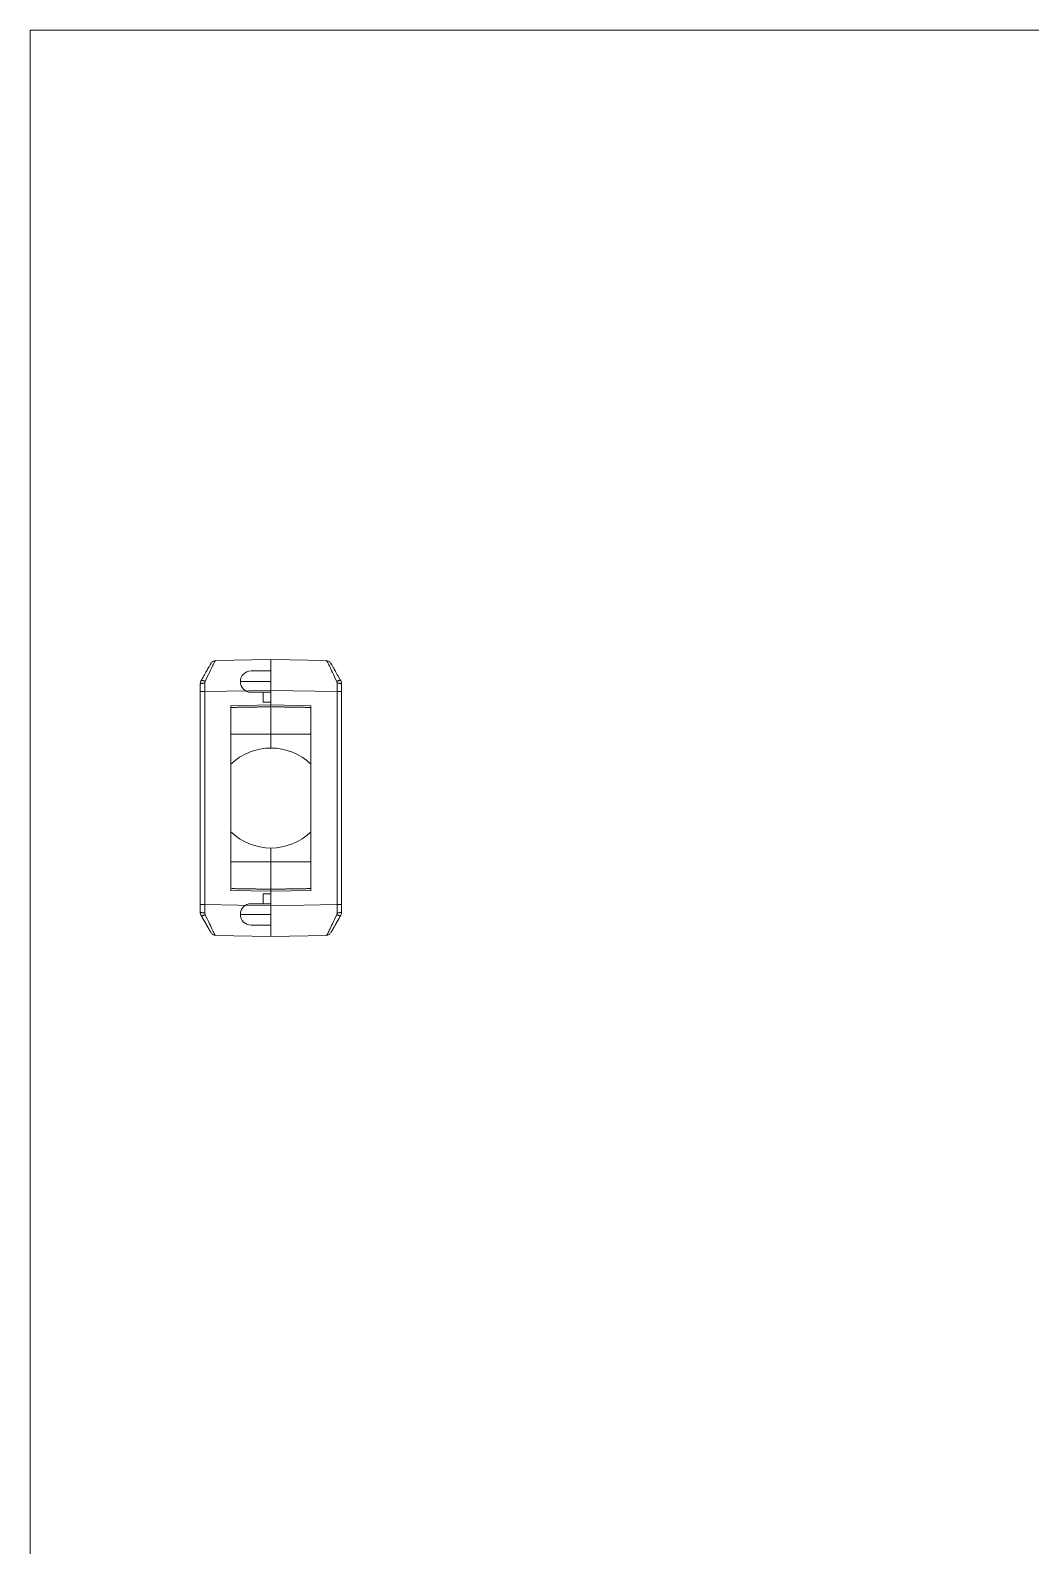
# Model space of a CAD drawing. Extents: x -778 to -614, y -2061 to -1833.
# Drawn here: x -778.5 to -713.1, y -1932.3 to -1833.3 of the extents above; entities that cross this region are included whole.
import ezdxf

# ---------------------------------------------------------------- set-up
doc = ezdxf.new("R2010")
doc.units = 0
doc.header["$MEASUREMENT"] = 0
doc.layers.add('3', color=7, linetype='Continuous')

msp = doc.modelspace()

# ---------------------------------------------------------------- linework, layer by layer
at = {"linetype": 'Continuous', "lineweight": 0}
msp.add_lwpolyline([(-778.457, -1833.316), (-613.541, -1833.316), (-613.541, -1974.121), (-778.457, -1974.121)], close=True, dxfattribs=at)
at = {"layer": '3', "color": 213, "linetype": 'Continuous', "lineweight": 0}
for p, q in [((-766.374, -1874.501), (-762.727, -1874.438)), ((-762.727, -1874.438), (-762.727, -1876.447)), ((-762.727, -1874.438), (-762.727, -1876.447)), ((-759.08, -1874.501), (-762.727, -1874.438)), ((-762.727, -1874.438), (-762.727, -1876.447)), ((-762.727, -1874.438), (-762.727, -1876.447)), ((-762.727, -1874.438), (-762.727, -1876.447)), ((-762.727, -1874.438), (-762.727, -1876.447)), ((-762.727, -1874.438), (-762.727, -1876.447)), ((-762.727, -1874.438), (-762.727, -1876.447)), ((-764.027, -1875.175), (-762.727, -1875.175)), ((-764.727, -1875.875), (-762.727, -1875.875)), ((-762.727, -1877.402), (-762.727, -1876.447)), ((-762.727, -1877.402), (-762.727, -1876.447)), ((-762.727, -1877.402), (-762.727, -1876.447)), ((-762.727, -1877.402), (-762.727, -1876.447)), ((-762.727, -1877.402), (-762.727, -1876.447)), ((-762.727, -1877.402), (-762.727, -1876.447)), ((-762.727, -1877.402), (-762.727, -1876.447)), ((-762.727, -1877.402), (-762.727, -1876.447)), ((-767.35, -1876.523), (-767.35, -1890.442)), ((-767.35, -1876.523), (-767.054, -1876.523)), ((-762.727, -1877.402), (-765.34, -1877.448)), ((-765.34, -1877.448), (-765.34, -1889.517)), ((-764.027, -1876.575), (-762.727, -1876.575)), ((-763.227, -1877.221), (-763.227, -1876.575)), ((-763.227, -1877.221), (-762.727, -1877.221)), ((-762.727, -1878.558), (-762.727, -1877.402)), ((-762.727, -1877.402), (-760.114, -1877.448)), ((-762.727, -1878.558), (-762.727, -1877.402)), ((-760.114, -1877.448), (-760.114, -1889.517)), ((-758.104, -1876.523), (-758.4, -1876.523)), ((-758.104, -1876.523), (-758.104, -1890.442)), ((-762.727, -1879.312), (-765.34, -1879.312)), ((-762.727, -1878.558), (-762.727, -1879.312)), ((-762.727, -1878.558), (-762.727, -1879.312)), ((-762.727, -1879.312), (-760.114, -1879.312)), ((-762.727, -1880.216), (-762.727, -1879.312)), ((-762.727, -1880.216), (-762.727, -1879.312)), ((-762.727, -1880.216), (-762.727, -1879.312)), ((-762.727, -1880.216), (-762.727, -1879.312)), ((-762.727, -1886.749), (-762.727, -1887.653)), ((-762.727, -1886.749), (-762.727, -1887.653)), ((-762.727, -1886.749), (-762.727, -1887.653)), ((-762.727, -1886.749), (-762.727, -1887.653)), ((-765.34, -1887.653), (-762.727, -1887.653)), ((-760.114, -1887.653), (-762.727, -1887.653)), ((-762.727, -1888.407), (-762.727, -1887.653)), ((-762.727, -1888.407), (-762.727, -1887.653)), ((-762.727, -1888.407), (-762.727, -1889.563)), ((-762.727, -1888.407), (-762.727, -1889.563)), ((-762.727, -1889.563), (-765.34, -1889.517)), ((-763.227, -1889.744), (-762.727, -1889.744)), ((-763.227, -1889.744), (-763.227, -1890.391)), ((-762.727, -1889.563), (-760.114, -1889.517)), ((-762.727, -1889.563), (-762.727, -1890.518)), ((-762.727, -1889.563), (-762.727, -1890.518)), ((-762.727, -1889.563), (-762.727, -1890.518)), ((-762.727, -1889.563), (-762.727, -1890.518)), ((-762.727, -1889.563), (-762.727, -1890.518)), ((-762.727, -1889.563), (-762.727, -1890.518)), ((-762.727, -1889.563), (-762.727, -1890.518)), ((-762.727, -1889.563), (-762.727, -1890.518)), ((-762.727, -1889.563), (-762.727, -1890.518)), ((-762.727, -1889.563), (-762.727, -1890.518)), ((-762.727, -1889.563), (-762.727, -1890.518)), ((-762.727, -1889.563), (-762.727, -1890.518)), ((-767.35, -1890.442), (-767.054, -1890.442)), ((-764.727, -1891.091), (-762.727, -1891.091)), ((-764.027, -1890.391), (-762.727, -1890.391)), ((-762.727, -1892.528), (-762.727, -1890.518)), ((-762.727, -1892.528), (-762.727, -1890.518)), ((-762.727, -1892.528), (-762.727, -1890.518)), ((-762.727, -1892.528), (-762.727, -1890.518)), ((-762.727, -1892.528), (-762.727, -1890.518)), ((-762.727, -1892.528), (-762.727, -1890.518)), ((-762.727, -1892.528), (-762.727, -1890.518)), ((-762.727, -1892.528), (-762.727, -1890.518)), ((-758.104, -1890.442), (-758.4, -1890.442)), ((-766.631, -1892.31), (-766.631, -1892.311)), ((-764.027, -1891.791), (-762.727, -1891.791)), ((-758.823, -1892.31), (-758.823, -1892.311)), ((-766.374, -1892.464), (-762.727, -1892.528)), ((-766.374, -1892.464), (-762.727, -1892.528)), ((-759.08, -1892.464), (-762.727, -1892.528)), ((-759.08, -1892.464), (-762.727, -1892.528))]:
    msp.add_line(p, q, dxfattribs=at)
at = {"layer": '3', "color": 18, "linetype": 'Continuous', "lineweight": 0}
for p, q in [((-767.054, -1876.523), (-762.727, -1876.447)), ((-758.4, -1876.523), (-762.727, -1876.447)), ((-767.054, -1890.442), (-767.054, -1876.523)), ((-758.4, -1890.442), (-758.4, -1876.523)), ((-767.054, -1890.442), (-762.727, -1890.518)), ((-758.4, -1890.442), (-762.727, -1890.518))]:
    msp.add_line(p, q, dxfattribs=at)
at = {"layer": '3', "color": 213, "linetype": 'Continuous', "lineweight": 0}
for points in [[(-767.35, -1876.058, 0), (-767.35, -1876.055, 0), (-767.349, -1876.053, 0), (-767.349, -1876.05, 0), (-767.348, -1876.047, 0), (-767.346, -1876.045, 0), (-767.345, -1876.042, 0), (-767.343, -1876.04, 0), (-767.341, -1876.037, 0), (-767.338, -1876.035, 0), (-767.336, -1876.033, 0), (-767.333, -1876.03, 0), (-767.329, -1876.028, 0), (-767.326, -1876.025, 0), (-767.322, -1876.023, 0), (-767.318, -1876.021, 0), (-767.314, -1876.019, 0), (-767.309, -1876.016, 0), (-767.304, -1876.014, 0), (-767.299, -1876.012, 0), (-767.294, -1876.01, 0), (-767.288, -1876.008, 0), (-767.283, -1876.006, 0), (-767.277, -1876.004, 0), (-767.27, -1876.002, 0), (-767.264, -1876, 0), (-767.257, -1875.998, 0), (-767.25, -1875.997, 0), (-767.243, -1875.995, 0), (-767.236, -1875.993, 0), (-767.229, -1875.992, 0), (-767.221, -1875.99, 0), (-767.214, -1875.989, 0), (-767.206, -1875.988, 0), (-767.198, -1875.986, 0), (-767.189, -1875.985, 0), (-767.181, -1875.984, 0), (-767.173, -1875.983, 0), (-767.164, -1875.982, 0), (-767.155, -1875.981, 0), (-767.147, -1875.98, 0), (-767.138, -1875.979, 0), (-767.129, -1875.978, 0), (-767.12, -1875.978, 0), (-767.111, -1875.977, 0), (-767.101, -1875.977, 0), (-767.092, -1875.976, 0), (-767.083, -1875.976, 0), (-767.074, -1875.976, 0), (-767.064, -1875.976, 0)], [(-767.285, -1875.81, 0), (-767.284, -1875.808, 0), (-767.282, -1875.806, 0), (-767.28, -1875.805, 0), (-767.279, -1875.803, 0), (-767.277, -1875.801, 0), (-767.274, -1875.8, 0), (-767.272, -1875.799, 0), (-767.269, -1875.798, 0), (-767.266, -1875.797, 0), (-767.263, -1875.796, 0), (-767.26, -1875.795, 0), (-767.257, -1875.794, 0), (-767.253, -1875.794, 0), (-767.249, -1875.793, 0), (-767.246, -1875.793, 0), (-767.241, -1875.793, 0), (-767.237, -1875.793, 0), (-767.233, -1875.793, 0), (-767.228, -1875.793, 0), (-767.223, -1875.794, 0), (-767.219, -1875.794, 0), (-767.213, -1875.795, 0), (-767.208, -1875.796, 0), (-767.203, -1875.796, 0), (-767.197, -1875.797, 0), (-767.192, -1875.799, 0), (-767.186, -1875.8, 0), (-767.18, -1875.801, 0), (-767.174, -1875.803, 0), (-767.168, -1875.804, 0), (-767.162, -1875.806, 0), (-767.156, -1875.808, 0), (-767.149, -1875.81, 0), (-767.143, -1875.812, 0), (-767.136, -1875.814, 0), (-767.129, -1875.816, 0), (-767.122, -1875.819, 0), (-767.116, -1875.821, 0), (-767.109, -1875.824, 0), (-767.102, -1875.827, 0), (-767.095, -1875.829, 0), (-767.087, -1875.832, 0), (-767.08, -1875.835, 0), (-767.073, -1875.839, 0), (-767.066, -1875.842, 0), (-767.059, -1875.845, 0), (-767.051, -1875.849, 0), (-767.044, -1875.852, 0), (-767.036, -1875.856, 0)], [(-758.169, -1875.81, 0), (-758.17, -1875.808, 0), (-758.172, -1875.806, 0), (-758.173, -1875.805, 0), (-758.175, -1875.803, 0), (-758.177, -1875.801, 0), (-758.18, -1875.8, 0), (-758.182, -1875.799, 0), (-758.185, -1875.798, 0), (-758.188, -1875.797, 0), (-758.191, -1875.796, 0), (-758.194, -1875.795, 0), (-758.197, -1875.794, 0), (-758.201, -1875.794, 0), (-758.204, -1875.793, 0), (-758.208, -1875.793, 0), (-758.212, -1875.793, 0), (-758.217, -1875.793, 0), (-758.221, -1875.793, 0), (-758.226, -1875.793, 0), (-758.23, -1875.794, 0), (-758.235, -1875.794, 0), (-758.24, -1875.795, 0), (-758.246, -1875.796, 0), (-758.251, -1875.796, 0), (-758.256, -1875.797, 0), (-758.262, -1875.799, 0), (-758.268, -1875.8, 0), (-758.274, -1875.801, 0), (-758.28, -1875.803, 0), (-758.286, -1875.804, 0), (-758.292, -1875.806, 0), (-758.298, -1875.808, 0), (-758.305, -1875.81, 0), (-758.311, -1875.812, 0), (-758.318, -1875.814, 0), (-758.325, -1875.816, 0), (-758.331, -1875.819, 0), (-758.338, -1875.821, 0), (-758.345, -1875.824, 0), (-758.352, -1875.827, 0), (-758.359, -1875.829, 0), (-758.366, -1875.832, 0), (-758.374, -1875.835, 0), (-758.381, -1875.839, 0), (-758.388, -1875.842, 0), (-758.395, -1875.845, 0), (-758.403, -1875.849, 0), (-758.41, -1875.852, 0), (-758.417, -1875.856, 0)], [(-758.104, -1876.058, 0), (-758.104, -1876.055, 0), (-758.105, -1876.053, 0), (-758.105, -1876.05, 0), (-758.106, -1876.047, 0), (-758.108, -1876.045, 0), (-758.109, -1876.042, 0), (-758.111, -1876.04, 0), (-758.113, -1876.037, 0), (-758.116, -1876.035, 0), (-758.118, -1876.033, 0), (-758.121, -1876.03, 0), (-758.125, -1876.028, 0), (-758.128, -1876.025, 0), (-758.132, -1876.023, 0), (-758.136, -1876.021, 0), (-758.14, -1876.019, 0), (-758.145, -1876.016, 0), (-758.15, -1876.014, 0), (-758.155, -1876.012, 0), (-758.16, -1876.01, 0), (-758.166, -1876.008, 0), (-758.171, -1876.006, 0), (-758.177, -1876.004, 0), (-758.184, -1876.002, 0), (-758.19, -1876, 0), (-758.197, -1875.998, 0), (-758.203, -1875.997, 0), (-758.21, -1875.995, 0), (-758.218, -1875.993, 0), (-758.225, -1875.992, 0), (-758.233, -1875.99, 0), (-758.24, -1875.989, 0), (-758.248, -1875.988, 0), (-758.256, -1875.986, 0), (-758.265, -1875.985, 0), (-758.273, -1875.984, 0), (-758.281, -1875.983, 0), (-758.29, -1875.982, 0), (-758.299, -1875.981, 0), (-758.307, -1875.98, 0), (-758.316, -1875.979, 0), (-758.325, -1875.978, 0), (-758.334, -1875.978, 0), (-758.343, -1875.977, 0), (-758.353, -1875.977, 0), (-758.362, -1875.976, 0), (-758.371, -1875.976, 0), (-758.38, -1875.976, 0), (-758.39, -1875.976, 0)], [(-765.34, -1877.563, 0), (-765.288, -1877.562, 0), (-765.235, -1877.561, 0), (-765.183, -1877.561, 0), (-765.131, -1877.56, 0), (-765.079, -1877.559, 0), (-765.026, -1877.558, 0), (-764.974, -1877.557, 0), (-764.922, -1877.556, 0), (-764.87, -1877.556, 0), (-764.817, -1877.555, 0), (-764.765, -1877.554, 0), (-764.713, -1877.553, 0), (-764.661, -1877.552, 0), (-764.608, -1877.551, 0), (-764.556, -1877.551, 0), (-764.504, -1877.55, 0), (-764.452, -1877.549, 0), (-764.399, -1877.548, 0), (-764.347, -1877.547, 0), (-764.295, -1877.546, 0), (-764.243, -1877.546, 0), (-764.19, -1877.545, 0), (-764.138, -1877.544, 0), (-764.086, -1877.543, 0), (-764.033, -1877.542, 0), (-763.981, -1877.541, 0), (-763.929, -1877.541, 0), (-763.877, -1877.54, 0), (-763.824, -1877.539, 0), (-763.772, -1877.538, 0), (-763.72, -1877.537, 0), (-763.668, -1877.536, 0), (-763.615, -1877.536, 0), (-763.563, -1877.535, 0), (-763.511, -1877.534, 0), (-763.459, -1877.533, 0), (-763.406, -1877.532, 0), (-763.354, -1877.531, 0), (-763.302, -1877.531, 0), (-763.25, -1877.53, 0), (-763.197, -1877.529, 0), (-763.145, -1877.528, 0), (-763.093, -1877.527, 0), (-763.041, -1877.526, 0), (-762.988, -1877.526, 0), (-762.936, -1877.525, 0), (-762.884, -1877.524, 0), (-762.831, -1877.523, 0), (-762.779, -1877.522, 0)], [(-760.114, -1877.563, 0), (-760.166, -1877.562, 0), (-760.218, -1877.561, 0), (-760.271, -1877.561, 0), (-760.323, -1877.56, 0), (-760.375, -1877.559, 0), (-760.428, -1877.558, 0), (-760.48, -1877.557, 0), (-760.532, -1877.556, 0), (-760.584, -1877.556, 0), (-760.637, -1877.555, 0), (-760.689, -1877.554, 0), (-760.741, -1877.553, 0), (-760.793, -1877.552, 0), (-760.846, -1877.551, 0), (-760.898, -1877.551, 0), (-760.95, -1877.55, 0), (-761.002, -1877.549, 0), (-761.055, -1877.548, 0), (-761.107, -1877.547, 0), (-761.159, -1877.546, 0), (-761.211, -1877.546, 0), (-761.264, -1877.545, 0), (-761.316, -1877.544, 0), (-761.368, -1877.543, 0), (-761.42, -1877.542, 0), (-761.473, -1877.541, 0), (-761.525, -1877.541, 0), (-761.577, -1877.54, 0), (-761.63, -1877.539, 0), (-761.682, -1877.538, 0), (-761.734, -1877.537, 0), (-761.786, -1877.536, 0), (-761.839, -1877.536, 0), (-761.891, -1877.535, 0), (-761.943, -1877.534, 0), (-761.995, -1877.533, 0), (-762.048, -1877.532, 0), (-762.1, -1877.531, 0), (-762.152, -1877.531, 0), (-762.204, -1877.53, 0), (-762.257, -1877.529, 0), (-762.309, -1877.528, 0), (-762.361, -1877.527, 0), (-762.413, -1877.526, 0), (-762.466, -1877.526, 0), (-762.518, -1877.525, 0), (-762.57, -1877.524, 0), (-762.622, -1877.523, 0), (-762.675, -1877.522, 0)], [(-762.727, -1889.444, 0), (-762.779, -1889.443, 0), (-762.831, -1889.442, 0), (-762.884, -1889.441, 0), (-762.936, -1889.44, 0), (-762.988, -1889.44, 0), (-763.041, -1889.439, 0), (-763.093, -1889.438, 0), (-763.145, -1889.437, 0), (-763.197, -1889.436, 0), (-763.25, -1889.436, 0), (-763.302, -1889.435, 0), (-763.354, -1889.434, 0), (-763.406, -1889.433, 0), (-763.459, -1889.432, 0), (-763.511, -1889.431, 0), (-763.563, -1889.431, 0), (-763.615, -1889.43, 0), (-763.668, -1889.429, 0), (-763.72, -1889.428, 0), (-763.772, -1889.427, 0), (-763.824, -1889.426, 0), (-763.877, -1889.426, 0), (-763.929, -1889.425, 0), (-763.981, -1889.424, 0), (-764.033, -1889.423, 0), (-764.086, -1889.422, 0), (-764.138, -1889.421, 0), (-764.19, -1889.421, 0), (-764.243, -1889.42, 0), (-764.295, -1889.419, 0), (-764.347, -1889.418, 0), (-764.399, -1889.417, 0), (-764.452, -1889.416, 0), (-764.504, -1889.416, 0), (-764.556, -1889.415, 0), (-764.608, -1889.414, 0), (-764.661, -1889.413, 0), (-764.713, -1889.412, 0), (-764.765, -1889.411, 0), (-764.817, -1889.411, 0), (-764.87, -1889.41, 0), (-764.922, -1889.409, 0), (-764.974, -1889.408, 0), (-765.026, -1889.407, 0), (-765.079, -1889.406, 0), (-765.131, -1889.405, 0), (-765.183, -1889.405, 0), (-765.235, -1889.404, 0), (-765.288, -1889.403, 0)], [(-762.727, -1889.444, 0), (-762.675, -1889.443, 0), (-762.622, -1889.442, 0), (-762.57, -1889.441, 0), (-762.518, -1889.44, 0), (-762.466, -1889.44, 0), (-762.413, -1889.439, 0), (-762.361, -1889.438, 0), (-762.309, -1889.437, 0), (-762.257, -1889.436, 0), (-762.204, -1889.436, 0), (-762.152, -1889.435, 0), (-762.1, -1889.434, 0), (-762.048, -1889.433, 0), (-761.995, -1889.432, 0), (-761.943, -1889.431, 0), (-761.891, -1889.431, 0), (-761.839, -1889.43, 0), (-761.786, -1889.429, 0), (-761.734, -1889.428, 0), (-761.682, -1889.427, 0), (-761.63, -1889.426, 0), (-761.577, -1889.426, 0), (-761.525, -1889.425, 0), (-761.473, -1889.424, 0), (-761.42, -1889.423, 0), (-761.368, -1889.422, 0), (-761.316, -1889.421, 0), (-761.264, -1889.421, 0), (-761.211, -1889.42, 0), (-761.159, -1889.419, 0), (-761.107, -1889.418, 0), (-761.055, -1889.417, 0), (-761.002, -1889.416, 0), (-760.95, -1889.416, 0), (-760.898, -1889.415, 0), (-760.846, -1889.414, 0), (-760.793, -1889.413, 0), (-760.741, -1889.412, 0), (-760.689, -1889.411, 0), (-760.637, -1889.411, 0), (-760.584, -1889.41, 0), (-760.532, -1889.409, 0), (-760.48, -1889.408, 0), (-760.428, -1889.407, 0), (-760.375, -1889.406, 0), (-760.323, -1889.405, 0), (-760.271, -1889.405, 0), (-760.218, -1889.404, 0), (-760.166, -1889.403, 0)], [(-767.055, -1890.99, 0), (-767.064, -1890.99, 0), (-767.074, -1890.989, 0), (-767.083, -1890.989, 0), (-767.092, -1890.989, 0), (-767.101, -1890.988, 0), (-767.111, -1890.988, 0), (-767.12, -1890.987, 0), (-767.129, -1890.987, 0), (-767.138, -1890.986, 0), (-767.147, -1890.985, 0), (-767.155, -1890.984, 0), (-767.164, -1890.983, 0), (-767.173, -1890.982, 0), (-767.181, -1890.981, 0), (-767.189, -1890.98, 0), (-767.198, -1890.979, 0), (-767.206, -1890.978, 0), (-767.214, -1890.976, 0), (-767.221, -1890.975, 0), (-767.229, -1890.973, 0), (-767.236, -1890.972, 0), (-767.243, -1890.97, 0), (-767.25, -1890.969, 0), (-767.257, -1890.967, 0), (-767.264, -1890.965, 0), (-767.27, -1890.963, 0), (-767.277, -1890.961, 0), (-767.283, -1890.959, 0), (-767.288, -1890.957, 0), (-767.294, -1890.955, 0), (-767.299, -1890.953, 0), (-767.304, -1890.951, 0), (-767.309, -1890.949, 0), (-767.314, -1890.947, 0), (-767.318, -1890.944, 0), (-767.322, -1890.942, 0), (-767.326, -1890.94, 0), (-767.329, -1890.937, 0), (-767.333, -1890.935, 0), (-767.336, -1890.933, 0), (-767.338, -1890.93, 0), (-767.341, -1890.928, 0), (-767.343, -1890.925, 0), (-767.345, -1890.923, 0), (-767.346, -1890.92, 0), (-767.348, -1890.918, 0), (-767.349, -1890.915, 0), (-767.349, -1890.913, 0), (-767.35, -1890.91, 0)], [(-767.029, -1891.106, 0), (-767.036, -1891.11, 0), (-767.044, -1891.113, 0), (-767.051, -1891.117, 0), (-767.059, -1891.12, 0), (-767.066, -1891.123, 0), (-767.073, -1891.127, 0), (-767.08, -1891.13, 0), (-767.087, -1891.133, 0), (-767.095, -1891.136, 0), (-767.102, -1891.139, 0), (-767.109, -1891.141, 0), (-767.116, -1891.144, 0), (-767.122, -1891.146, 0), (-767.129, -1891.149, 0), (-767.136, -1891.151, 0), (-767.143, -1891.153, 0), (-767.149, -1891.155, 0), (-767.156, -1891.157, 0), (-767.162, -1891.159, 0), (-767.168, -1891.161, 0), (-767.174, -1891.163, 0), (-767.18, -1891.164, 0), (-767.186, -1891.166, 0), (-767.192, -1891.167, 0), (-767.197, -1891.168, 0), (-767.203, -1891.169, 0), (-767.208, -1891.17, 0), (-767.213, -1891.171, 0), (-767.219, -1891.171, 0), (-767.223, -1891.172, 0), (-767.228, -1891.172, 0), (-767.233, -1891.172, 0), (-767.237, -1891.172, 0), (-767.241, -1891.172, 0), (-767.246, -1891.172, 0), (-767.249, -1891.172, 0), (-767.253, -1891.172, 0), (-767.257, -1891.171, 0), (-767.26, -1891.17, 0), (-767.263, -1891.17, 0), (-767.266, -1891.169, 0), (-767.269, -1891.168, 0), (-767.272, -1891.167, 0), (-767.274, -1891.165, 0), (-767.277, -1891.164, 0), (-767.279, -1891.162, 0), (-767.28, -1891.161, 0), (-767.282, -1891.159, 0), (-767.284, -1891.157, 0)], [(-758.425, -1891.106, 0), (-758.417, -1891.11, 0), (-758.41, -1891.113, 0), (-758.403, -1891.117, 0), (-758.395, -1891.12, 0), (-758.388, -1891.123, 0), (-758.381, -1891.127, 0), (-758.374, -1891.13, 0), (-758.366, -1891.133, 0), (-758.359, -1891.136, 0), (-758.352, -1891.139, 0), (-758.345, -1891.141, 0), (-758.338, -1891.144, 0), (-758.331, -1891.146, 0), (-758.325, -1891.149, 0), (-758.318, -1891.151, 0), (-758.311, -1891.153, 0), (-758.305, -1891.155, 0), (-758.298, -1891.157, 0), (-758.292, -1891.159, 0), (-758.286, -1891.161, 0), (-758.28, -1891.163, 0), (-758.274, -1891.164, 0), (-758.268, -1891.166, 0), (-758.262, -1891.167, 0), (-758.256, -1891.168, 0), (-758.251, -1891.169, 0), (-758.246, -1891.17, 0), (-758.24, -1891.171, 0), (-758.235, -1891.171, 0), (-758.23, -1891.172, 0), (-758.226, -1891.172, 0), (-758.221, -1891.172, 0), (-758.217, -1891.172, 0), (-758.212, -1891.172, 0), (-758.208, -1891.172, 0), (-758.204, -1891.172, 0), (-758.201, -1891.172, 0), (-758.197, -1891.171, 0), (-758.194, -1891.17, 0), (-758.191, -1891.17, 0), (-758.188, -1891.169, 0), (-758.185, -1891.168, 0), (-758.182, -1891.167, 0), (-758.18, -1891.165, 0), (-758.177, -1891.164, 0), (-758.175, -1891.162, 0), (-758.173, -1891.161, 0), (-758.172, -1891.159, 0), (-758.17, -1891.157, 0)], [(-758.399, -1890.99, 0), (-758.39, -1890.99, 0), (-758.38, -1890.989, 0), (-758.371, -1890.989, 0), (-758.362, -1890.989, 0), (-758.353, -1890.988, 0), (-758.343, -1890.988, 0), (-758.334, -1890.987, 0), (-758.325, -1890.987, 0), (-758.316, -1890.986, 0), (-758.307, -1890.985, 0), (-758.299, -1890.984, 0), (-758.29, -1890.983, 0), (-758.281, -1890.982, 0), (-758.273, -1890.981, 0), (-758.265, -1890.98, 0), (-758.256, -1890.979, 0), (-758.248, -1890.978, 0), (-758.24, -1890.976, 0), (-758.233, -1890.975, 0), (-758.225, -1890.973, 0), (-758.218, -1890.972, 0), (-758.21, -1890.97, 0), (-758.203, -1890.969, 0), (-758.197, -1890.967, 0), (-758.19, -1890.965, 0), (-758.184, -1890.963, 0), (-758.177, -1890.961, 0), (-758.171, -1890.959, 0), (-758.166, -1890.957, 0), (-758.16, -1890.955, 0), (-758.155, -1890.953, 0), (-758.15, -1890.951, 0), (-758.145, -1890.949, 0), (-758.14, -1890.947, 0), (-758.136, -1890.944, 0), (-758.132, -1890.942, 0), (-758.128, -1890.94, 0), (-758.125, -1890.937, 0), (-758.121, -1890.935, 0), (-758.118, -1890.933, 0), (-758.116, -1890.93, 0), (-758.113, -1890.928, 0), (-758.111, -1890.925, 0), (-758.109, -1890.923, 0), (-758.108, -1890.92, 0), (-758.106, -1890.918, 0), (-758.105, -1890.915, 0), (-758.105, -1890.913, 0), (-758.104, -1890.91, 0)]]:
    msp.add_polyline3d(points, dxfattribs=at)
for centre in [(-764.027, -1875.875), (-764.027, -1891.091)]:
    msp.add_arc(centre, 0.7, 90, 270, dxfattribs=at)
at = {"layer": '3', "color": 213, "linetype": 'Continuous', "lineweight": 0, "extrusion": (0, 0, -1)}
for centre, start, end in [((762.727, -1883.985), 46.10624, 90), ((762.727, -1883.985), 90, 133.89376), ((762.727, -1882.98), 270, 313.89376), ((762.727, -1882.98), 226.10624, 270)]:
    msp.add_arc(centre, 3.769, start, end, dxfattribs=at)
at = {"layer": '3', "color": 18, "linetype": 'Continuous', "lineweight": 0}
for points, knots in [([(-767.029, -1875.859), (-766.933, -1875.659), (-766.748, -1875.274), (-766.538, -1874.837), (-766.424, -1874.602), (-766.397, -1874.548), (-766.391, -1874.535)], [0, 0, 0, 0, 0.314389, 0.606921, 0.880295, 1, 1, 1, 1]), ([(-758.425, -1875.859), (-758.521, -1875.659), (-758.706, -1875.274), (-758.916, -1874.837), (-759.03, -1874.602), (-759.057, -1874.548), (-759.063, -1874.535)], [0, 0, 0, 0, 0.314389, 0.606921, 0.880295, 1, 1, 1, 1]), ([(-767.055, -1875.976), (-767.055, -1875.969), (-767.055, -1875.955), (-767.052, -1875.935), (-767.048, -1875.912), (-767.041, -1875.887), (-767.033, -1875.868), (-767.029, -1875.859)], [0, 0, 0, 0, 0.167278, 0.333898, 0.500673, 0.752074, 1, 1, 1, 1]), ([(-767.054, -1876.523), (-767.054, -1876.499), (-767.054, -1876.452), (-767.054, -1876.381), (-767.054, -1876.311), (-767.054, -1876.242), (-767.055, -1876.174), (-767.055, -1876.107), (-767.055, -1876.041), (-767.055, -1875.997), (-767.055, -1875.976)], [0, 0, 0, 0, 0.128788, 0.256493, 0.383116, 0.508657, 0.633116, 0.756493, 0.878787, 1, 1, 1, 1]), ([(-758.399, -1875.976), (-758.399, -1875.969), (-758.399, -1875.955), (-758.402, -1875.935), (-758.406, -1875.912), (-758.413, -1875.887), (-758.421, -1875.868), (-758.425, -1875.859)], [0, 0, 0, 0, 0.167278, 0.333898, 0.500673, 0.752074, 1, 1, 1, 1]), ([(-758.4, -1876.523), (-758.4, -1876.499), (-758.4, -1876.452), (-758.4, -1876.381), (-758.4, -1876.311), (-758.4, -1876.242), (-758.399, -1876.174), (-758.399, -1876.107), (-758.399, -1876.041), (-758.399, -1875.997), (-758.399, -1875.976)], [0, 0, 0, 0, 0.128788, 0.256493, 0.383116, 0.508657, 0.633116, 0.756493, 0.878787, 1, 1, 1, 1]), ([(-767.055, -1890.989), (-767.055, -1890.994), (-767.055, -1891.003), (-767.054, -1891.02), (-767.051, -1891.04), (-767.046, -1891.061), (-767.04, -1891.08), (-767.034, -1891.095), (-767.031, -1891.103), (-767.029, -1891.107)], [0, 0, 0, 0, 0.076069, 0.247643, 0.418779, 0.590863, 0.763745, 0.937752, 1, 1, 1, 1]), ([(-767.029, -1891.106), (-766.93, -1891.313), (-766.745, -1891.698), (-766.535, -1892.133), (-766.423, -1892.364), (-766.397, -1892.418), (-766.39, -1892.431)], [0, 0, 0, 0, 0.325314, 0.606937, 0.883332, 1, 1, 1, 1]), ([(-758.425, -1891.106), (-758.524, -1891.313), (-758.709, -1891.698), (-758.919, -1892.133), (-759.031, -1892.364), (-759.057, -1892.418), (-759.063, -1892.431)], [0, 0, 0, 0, 0.325314, 0.606937, 0.883332, 1, 1, 1, 1]), ([(-758.399, -1890.989), (-758.399, -1890.994), (-758.399, -1891.003), (-758.4, -1891.02), (-758.403, -1891.04), (-758.408, -1891.061), (-758.414, -1891.08), (-758.42, -1891.095), (-758.423, -1891.103), (-758.425, -1891.107)], [0, 0, 0, 0, 0.076069, 0.247643, 0.418779, 0.590863, 0.763745, 0.937752, 1, 1, 1, 1])]:
    msp.add_open_spline(points, degree=3, knots=knots, dxfattribs=at)
at = {"layer": '3', "color": 213, "linetype": 'Continuous', "lineweight": 0}
for points, degree, knots in [([(-766.582, -1874.601), (-766.561, -1874.583), (-766.516, -1874.554), (-766.451, -1874.531), (-766.411, -1874.53), (-766.398, -1874.53)], 3, [0, 0, 0, 0, 0.401642, 0.808257, 1, 1, 1, 1]), ([(-758.872, -1874.601), (-758.893, -1874.583), (-758.937, -1874.554), (-759.002, -1874.531), (-759.043, -1874.53), (-759.056, -1874.53)], 3, [0, 0, 0, 0, 0.401642, 0.808257, 1, 1, 1, 1]), ([(-767.285, -1875.81), (-767.226, -1875.705), (-767.102, -1875.488), (-766.935, -1875.192), (-766.795, -1874.944), (-766.695, -1874.768), (-766.642, -1874.673), (-766.632, -1874.656), (-766.63, -1874.652)], 3, [0, 0, 0, 0, 0.167419, 0.356745, 0.535882, 0.705775, 0.868628, 1, 1, 1, 1]), ([(-758.169, -1875.81), (-758.228, -1875.705), (-758.351, -1875.488), (-758.519, -1875.192), (-758.659, -1874.944), (-758.759, -1874.768), (-758.812, -1874.673), (-758.822, -1874.656), (-758.824, -1874.652)], 3, [0, 0, 0, 0, 0.167419, 0.356745, 0.535882, 0.705775, 0.868628, 1, 1, 1, 1]), ([(-767.35, -1876.058), (-767.349, -1876.037), (-767.348, -1875.995), (-767.339, -1875.95), (-767.331, -1875.922), (-767.328, -1875.91), (-767.322, -1875.892), (-767.314, -1875.869), (-767.301, -1875.841), (-767.291, -1875.821), (-767.285, -1875.81)], 3, [0, 0, 0, 0, 0.233765, 0.496567, 0.522095, 0.570936, 0.643099, 0.738612, 0.857538, 1, 1, 1, 1]), ([(-758.104, -1876.058), (-758.105, -1876.037), (-758.106, -1875.995), (-758.115, -1875.95), (-758.123, -1875.922), (-758.126, -1875.91), (-758.132, -1875.892), (-758.14, -1875.869), (-758.153, -1875.841), (-758.163, -1875.821), (-758.169, -1875.81)], 3, [0, 0, 0, 0, 0.233765, 0.496567, 0.522095, 0.570936, 0.643099, 0.738612, 0.857538, 1, 1, 1, 1]), ([(-767.35, -1890.908), (-767.35, -1890.917), (-767.35, -1890.936), (-767.347, -1890.966), (-767.342, -1891), (-767.331, -1891.05), (-767.312, -1891.103), (-767.292, -1891.142), (-767.285, -1891.155)], 3, [0, 0, 0, 0, 0.104882, 0.222656, 0.353323, 0.496881, 0.824583, 1, 1, 1, 1]), ([(-767.285, -1891.155), (-767.134, -1891.422), (-767.008, -1891.645), (-766.886, -1891.86), (-766.799, -1892.014), (-766.771, -1892.063), (-766.748, -1892.105), (-766.701, -1892.187), (-766.673, -1892.237)], 2, [0, 0, 0, 0.333334, 0.333334, 0.666667, 0.666667, 0.777778, 0.777778, 1, 1, 1]), ([(-758.169, -1891.155), (-758.32, -1891.422), (-758.446, -1891.645), (-758.568, -1891.86), (-758.655, -1892.014), (-758.683, -1892.063), (-758.706, -1892.105), (-758.753, -1892.187), (-758.781, -1892.237)], 2, [0, 0, 0, 0.333334, 0.333334, 0.666667, 0.666667, 0.777778, 0.777778, 1, 1, 1]), ([(-758.104, -1890.908), (-758.104, -1890.917), (-758.104, -1890.936), (-758.107, -1890.966), (-758.112, -1891), (-758.123, -1891.05), (-758.142, -1891.103), (-758.162, -1891.142), (-758.169, -1891.155)], 3, [0, 0, 0, 0, 0.104882, 0.222656, 0.353323, 0.496881, 0.824583, 1, 1, 1, 1]), ([(-766.398, -1892.435), (-766.411, -1892.436), (-766.451, -1892.434), (-766.516, -1892.411), (-766.561, -1892.382), (-766.582, -1892.364)], 3, [0, 0, 0, 0, 0.191743, 0.598358, 1, 1, 1, 1]), ([(-759.056, -1892.435), (-759.043, -1892.436), (-759.002, -1892.434), (-758.937, -1892.411), (-758.893, -1892.382), (-758.872, -1892.364)], 3, [0, 0, 0, 0, 0.191743, 0.598358, 1, 1, 1, 1])]:
    msp.add_open_spline(points, degree=degree, knots=knots, dxfattribs=at)
for points, degree in [([(-766.391, -1874.535), (-766.383, -1874.52), (-766.379, -1874.511), (-766.374, -1874.501)], 3), ([(-759.063, -1874.535), (-759.071, -1874.52), (-759.075, -1874.511), (-759.08, -1874.501)], 3), ([(-766.685, -1874.783), (-766.644, -1874.678)], 1), ([(-766.604, -1874.614), (-766.587, -1874.593), (-766.581, -1874.599)], 2), ([(-758.85, -1874.614), (-758.867, -1874.593), (-758.873, -1874.599)], 2), ([(-758.769, -1874.783), (-758.809, -1874.678)], 1), ([(-767.35, -1890.442), (-767.35, -1890.679), (-767.35, -1890.908)], 2), ([(-758.104, -1890.442), (-758.104, -1890.679), (-758.104, -1890.908)], 2), ([(-766.644, -1892.287), (-766.685, -1892.183)], 1), ([(-766.581, -1892.366), (-766.587, -1892.372), (-766.604, -1892.351)], 2), ([(-758.873, -1892.366), (-758.867, -1892.372), (-758.85, -1892.351)], 2), ([(-758.809, -1892.287), (-758.769, -1892.183)], 1)]:
    msp.add_open_spline(points, degree=degree, dxfattribs=at)
for points in [[(-767.35, -1876.523), (-767.35, -1876.365), (-767.35, -1876.209), (-767.35, -1876.058)], [(-758.104, -1876.523), (-758.104, -1876.365), (-758.104, -1876.209), (-758.104, -1876.058)]]:
    msp.add_rational_spline(points, [1, 0.993670635364, 0.993670635364, 1], degree=3, dxfattribs=at)
at = {"layer": '3', "color": 18, "linetype": 'Continuous', "lineweight": 0}
for points in [[(-767.054, -1890.442), (-767.054, -1890.627), (-767.055, -1890.812), (-767.055, -1890.99)], [(-758.4, -1890.442), (-758.4, -1890.627), (-758.399, -1890.812), (-758.399, -1890.99)]]:
    msp.add_open_spline(points, degree=3, dxfattribs=at)

doc.saveas('drawing.dxf')
